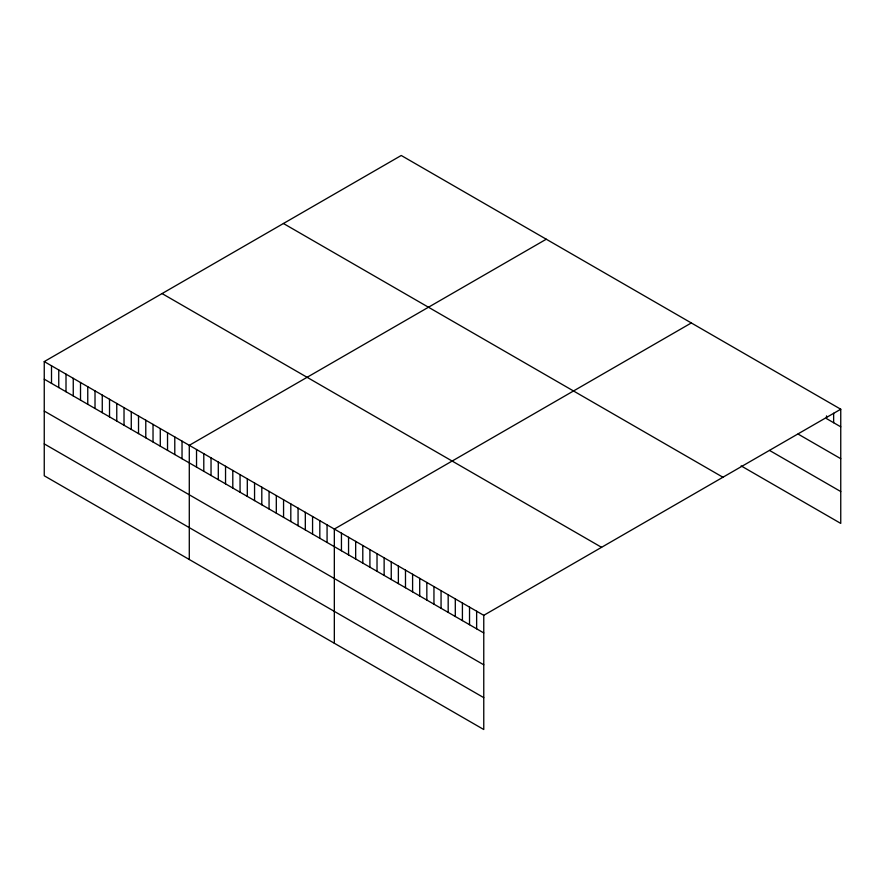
<?xml version="1.0" encoding="UTF-8"?>
<svg xmlns="http://www.w3.org/2000/svg" width="885" height="885" viewBox="0 0 885 885"><rect width="100%" height="100%" fill="white"/><g stroke="black" fill="none" stroke-linecap="round" stroke-linejoin="round"><path stroke-width="1.33" d="M44.25 361.589L483.763 615.329L483.763 729.517L44.25 475.776L44.25 361.589L401.237 155.483L840.75 409.224L840.75 523.411L741.132 465.897M546.277 239.215L189.29 445.321L189.29 559.508M691.318 322.959L334.331 529.064L334.331 643.251M483.763 615.329L840.75 409.224M840.75 426.824L826.524 418.605L826.524 415.895M798.06 434.048L840.75 458.695M769.596 450.454L840.75 491.54M283.432 223.496L722.945 477.247M162.055 293.566L601.568 547.317M44.25 379.178L483.763 632.93M44.25 411.06L483.763 664.801M44.25 443.894L483.763 697.645M833.637 413.24L833.637 422.709M476.639 611.225L476.639 628.815M469.526 607.121L469.526 624.71M462.412 603.006L462.412 620.606M455.299 598.902L455.299 616.491M448.175 594.797L448.175 612.387M441.062 590.682L441.062 608.283M433.949 586.578L433.949 604.167M426.835 582.463L426.835 600.063M419.711 578.359L419.711 595.948M412.598 574.254L412.598 591.844M405.485 570.139L405.485 587.74M398.372 566.035L398.372 583.624M391.247 561.931L391.247 579.52M384.134 557.816L384.134 575.416M377.021 553.711L377.021 571.301M369.908 549.607L369.908 567.197M362.795 545.492L362.795 563.081M355.67 541.388L355.67 558.977M348.557 537.272L348.557 554.873M341.444 533.168L341.444 550.758M327.074 524.871L327.074 542.461M319.817 520.69L319.817 538.279M312.571 516.497L312.571 534.097M305.314 512.315L305.314 529.905M298.068 508.123L298.068 525.723M290.811 503.941L290.811 521.53M283.565 499.748L283.565 517.349M276.308 495.567L276.308 513.156M269.062 491.374L269.062 508.975M261.805 487.192L261.805 504.782M254.559 483L254.559 500.6M247.302 478.818L247.302 496.408M240.056 474.637L240.056 492.226M232.799 470.444L232.799 488.033M225.542 466.262L225.542 483.852M218.296 462.07L218.296 479.659M211.039 457.888L211.039 475.477M203.793 453.695L203.793 471.285M196.536 449.514L196.536 467.103M182.033 441.139L182.033 458.729M174.787 436.947L174.787 454.547M167.53 432.765L167.53 450.354M160.285 428.572L160.285 446.173M153.028 424.391L153.028 441.98M145.782 420.198L145.782 437.798M138.525 416.016L138.525 433.606M131.268 411.824L131.268 429.424M124.022 407.642L124.022 425.231M116.765 403.449L116.765 421.05M109.519 399.268L109.519 416.857M102.262 395.086L102.262 412.675M95.016 390.893L95.016 408.483M87.759 386.712L87.759 404.301M80.513 382.519L80.513 400.108M73.256 378.337L73.256 395.927M66.01 374.145L66.01 391.745M58.753 369.963L58.753 387.553M51.507 365.77L51.507 383.371"/></g></svg>
